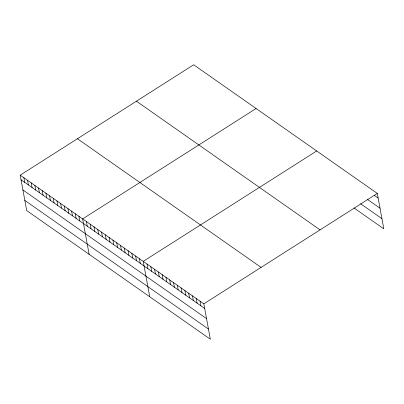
<?xml version="1.0" encoding="UTF-8"?>
<svg xmlns="http://www.w3.org/2000/svg" width="404" height="404" viewBox="0 0 404 404"><rect width="100%" height="100%" fill="white"/><g stroke="black" fill="none" stroke-linecap="round" stroke-linejoin="round"><path stroke-width="0.61" d="M20.2 175.164L203.838 303.828L210.333 339.229L26.699 210.565L20.2 175.164L193.667 64.771L377.301 193.435L383.8 228.836L353.975 207.939M256.101 108.514L82.638 218.912L89.133 254.308M316.701 150.975L143.238 261.373L149.732 296.768M203.838 303.828L377.301 193.435M374.367 195.42L378.154 198.076M367.236 199.268L380.018 208.227M360.631 203.757L381.937 218.685M136.421 101.197L320.059 229.866M77.442 138.734L261.08 267.403M21.053 179.8L204.692 308.469M22.917 189.956L206.55 318.62M24.836 200.414L208.474 329.078M200.051 301.177L200.904 305.818M196.263 298.521L197.117 303.162M192.476 295.869L193.329 300.51M188.688 293.213L189.542 297.854M184.901 290.562L185.754 295.203M181.113 287.911L181.962 292.546M177.326 285.254L178.174 289.895M173.538 282.603L174.387 287.239M169.751 279.947L170.599 284.588M165.963 277.296L166.812 281.931M162.176 274.639L163.024 279.28M158.388 271.988L159.237 276.624M154.601 269.332L155.449 273.973M150.813 266.68L151.662 271.316M147.026 264.024L147.874 268.665M139.451 258.717L140.299 263.358M135.663 256.065L136.512 260.701M131.876 253.409L132.724 258.05M128.088 250.758L128.937 255.394M124.301 248.101L125.149 252.742M120.513 245.45L121.362 250.086M116.726 242.794L117.574 247.435M112.938 240.143L113.787 244.779M109.151 237.486L109.999 242.127M105.363 234.835L106.212 239.471M101.576 232.179L102.424 236.82M97.788 229.528L98.637 234.163M94.001 226.871L94.849 231.512M90.213 224.22L91.062 228.856M86.426 221.564L87.274 226.205M78.962 216.337L79.815 220.978M75.29 213.761L76.144 218.402M71.619 211.191L72.473 215.827M67.948 208.616L68.796 213.256M64.271 206.045L65.125 210.681M60.6 203.47L61.453 208.111M56.929 200.899L57.777 205.535M53.257 198.324L54.106 202.965M49.581 195.748L50.434 200.389M45.91 193.178L46.763 197.814M42.238 190.602L43.087 195.243M38.562 188.032L39.415 192.668M34.89 185.456L35.744 190.097M31.219 182.886L32.068 187.522M27.548 180.31L28.396 184.951M23.871 177.735L24.725 182.376"/></g></svg>
